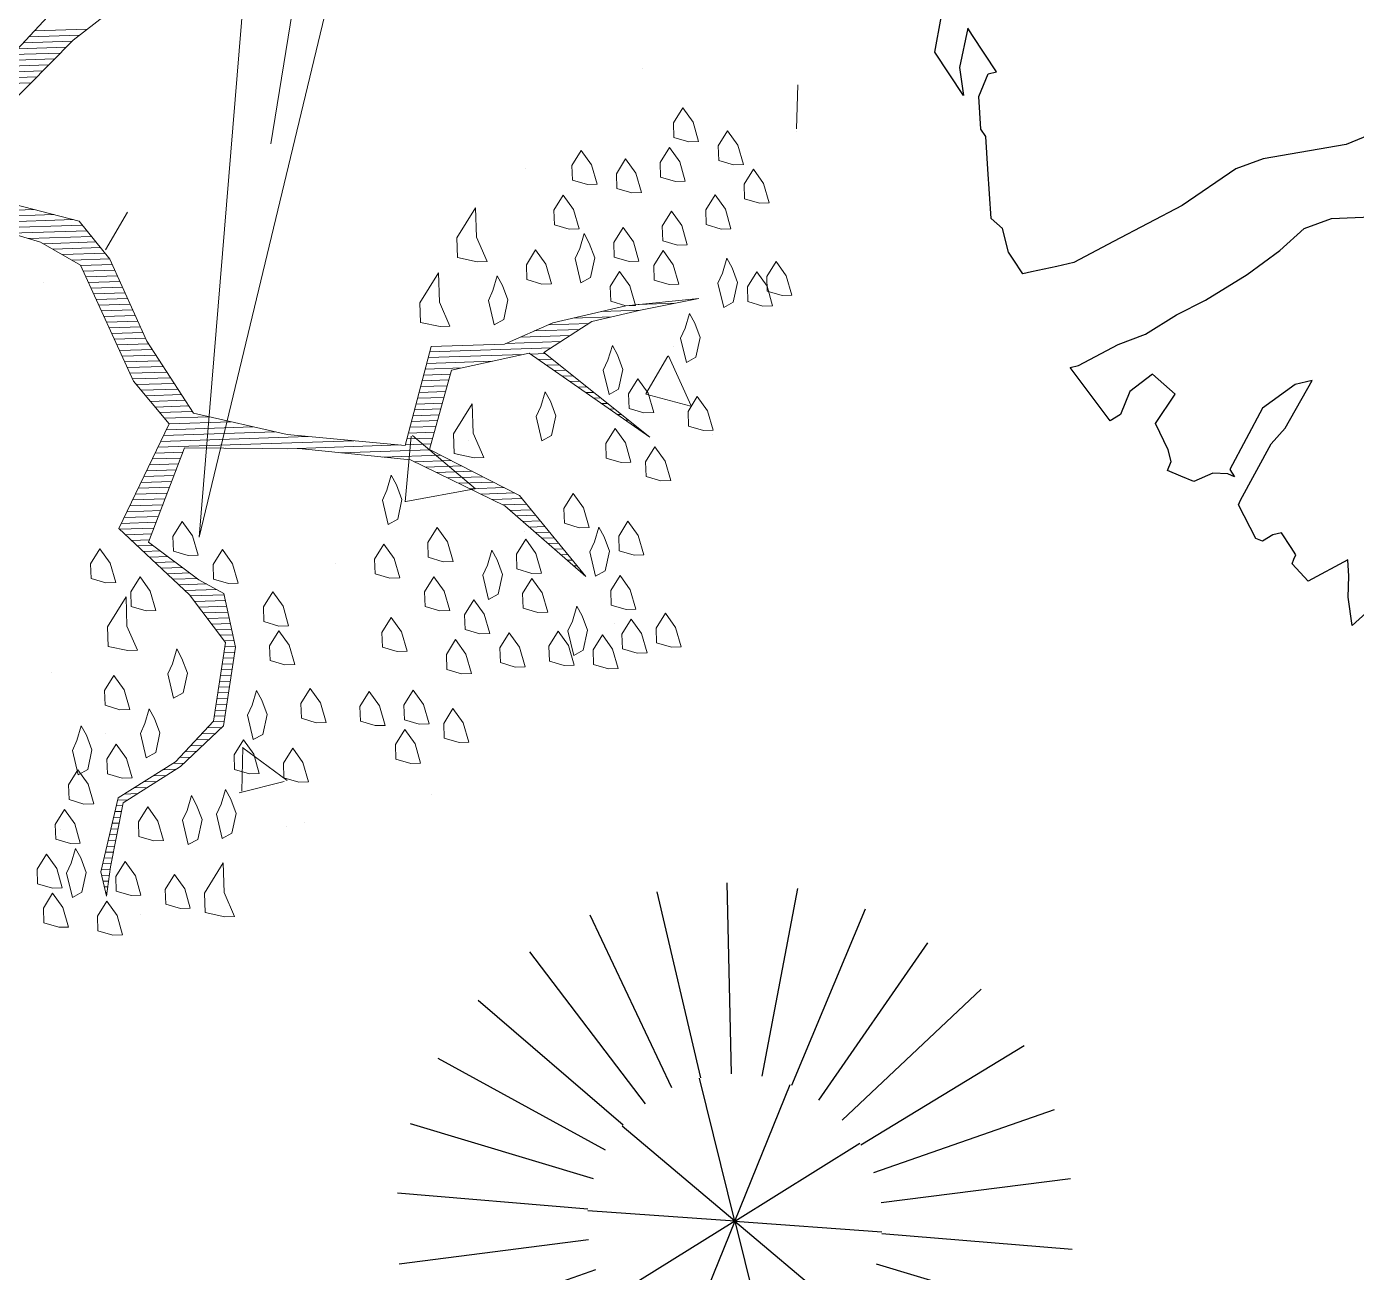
# Model space of a CAD drawing. Header units: millimetres. Extents: x 111 to 1506, y 14 to 566.
# Drawn here: x 212.937 to 214.544, y 114.618 to 116.123 of the extents above; entities that cross this region are included whole.
import ezdxf

# ---------------------------------------------------------------- set-up
doc = ezdxf.new("R2010")
doc.units = ezdxf.units.MM
doc.layers.add('ARBOLES', color=78, linetype='Continuous', lineweight=5)
doc.layers.add('Trees', color=82, linetype='Continuous', lineweight=0)
doc.layers.add('fer', color=8, linetype='Continuous')
doc.layers.add('FURN', color=253, linetype='Continuous')

# ---------------------------------------------------------------- blocks, each defined once
blk = doc.blocks.new('0Q62D')
at = {"color": 0, "linetype": 'ByBlock'}
for p, q in [((-0.05, 1.11), (0.07, 0.48)), ((-0.03, 0.53), (-0.05, 1.11)), ((-0.03, 0.96), (0.02, 0.52))]:
    blk.add_line(p, q, dxfattribs=at)
blk = doc.blocks.new('*E434321')
at = {"layer": 'Trees', "linetype": 'ByBlock', "xscale": -0.3276657665147431, "yscale": 0.3276657665147695, "zscale": 0.3276657665147513, "rotation": 77.65882791872079}
blk.add_blockref('0Q62D', (0.57083, -0.51709), dxfattribs=at)
blk = doc.blocks.new('*X16')
at = {"color": 0}
for p, q in [((17.9435, 16.75), (18.0355, 16.75)), ((17.9235, 16.73), (18.0084, 16.73)), ((17.9335, 16.74), (18.0217, 16.74)), ((17.9035, 16.71), (17.9873, 16.71)), ((17.9135, 16.72), (17.9979, 16.72)), ((17.8735, 16.68), (17.9556, 16.68)), ((17.8835, 16.69), (17.9662, 16.69)), ((17.8935, 16.7), (17.9768, 16.7)), ((17.8535, 16.66), (17.9345, 16.66)), ((17.8635, 16.67), (17.9451, 16.67)), ((17.6822, 16.43), (17.9666, 16.43)), ((17.6839, 16.44), (17.9326, 16.44)), ((17.8145, 16.42), (18.0006, 16.42)), ((17.8617, 16.41), (18.0157, 16.41)), ((17.8916, 16.4), (18.0232, 16.4)), ((17.9216, 16.39), (18.0307, 16.39)), ((17.9473, 16.38), (18.0382, 16.38)), ((17.9633, 16.37), (18.0457, 16.37)), ((17.9793, 16.36), (18.0532, 16.36)), ((17.9953, 16.35), (18.0607, 16.35)), ((18.0106, 16.34), (18.0651, 16.34)), ((18.0147, 16.33), (18.0692, 16.33)), ((18.0189, 16.32), (18.0733, 16.32)), ((18.0231, 16.31), (18.0774, 16.31)), ((18.0272, 16.3), (18.0816, 16.3)), ((18.0314, 16.29), (18.0857, 16.29)), ((18.0356, 16.28), (18.0898, 16.28)), ((18.0397, 16.27), (18.0939, 16.27)), ((18.0439, 16.26), (18.098, 16.26)), ((18.0481, 16.25), (18.1021, 16.25)), ((18.0522, 16.24), (18.1063, 16.24)), ((18.9759, 16.24), (19.0395, 16.24)), ((18.0564, 16.23), (18.1104, 16.23)), ((18.0606, 16.22), (18.1145, 16.22)), ((18.8615, 16.22), (18.9295, 16.22)), ((18.9115, 16.23), (18.9795, 16.23)), ((18.0647, 16.21), (18.1186, 16.21)), ((18.0689, 16.2), (18.1236, 16.2)), ((18.7941, 16.2), (18.873, 16.2)), ((18.8191, 16.21), (18.8896, 16.21)), ((18.0731, 16.19), (18.1296, 16.19)), ((18.0772, 16.18), (18.1356, 16.18)), ((18.0814, 16.17), (18.1416, 16.17)), ((18.6114, 16.17), (18.823, 16.17)), ((18.7441, 16.18), (18.8396, 16.18)), ((18.7691, 16.19), (18.8563, 16.19)), ((18.0856, 16.16), (18.1476, 16.16)), ((18.0897, 16.15), (18.1536, 16.15)), ((18.6054, 16.15), (18.7201, 16.15)), ((18.6084, 16.16), (18.7734, 16.16)), ((18.7869, 16.16), (18.812, 16.16)), ((18.8002, 16.15), (18.8237, 16.15)), ((18.0939, 16.14), (18.1596, 16.14)), ((18.1004, 16.13), (18.1656, 16.13)), ((18.5994, 16.13), (18.6461, 16.13)), ((18.6024, 16.14), (18.6667, 16.14)), ((18.8135, 16.14), (18.8354, 16.14)), ((18.8269, 16.13), (18.847, 16.13)), ((18.1082, 16.12), (18.1716, 16.12)), ((18.116, 16.11), (18.1776, 16.11)), ((18.5934, 16.11), (18.6398, 16.11)), ((18.5964, 16.12), (18.6429, 16.12)), ((18.8402, 16.12), (18.8587, 16.12)), ((18.8535, 16.11), (18.8704, 16.11)), ((18.1237, 16.1), (18.1836, 16.1)), ((18.1315, 16.09), (18.1896, 16.09)), ((18.1393, 16.08), (18.1956, 16.08)), ((18.5844, 16.08), (18.6304, 16.08)), ((18.5874, 16.09), (18.6336, 16.09)), ((18.5904, 16.1), (18.6367, 16.1)), ((18.8669, 16.1), (18.882, 16.1)), ((18.8802, 16.09), (18.8937, 16.09)), ((18.8935, 16.08), (18.9054, 16.08)), ((18.1471, 16.07), (18.2239, 16.07)), ((18.1549, 16.06), (18.2619, 16.06)), ((18.5784, 16.06), (18.6242, 16.06)), ((18.5814, 16.07), (18.6273, 16.07)), ((18.9069, 16.07), (18.917, 16.07)), ((18.9202, 16.06), (18.9287, 16.06)), ((18.1444, 16.04), (18.3379, 16.04)), ((18.1497, 16.05), (18.2999, 16.05)), ((18.5724, 16.04), (18.6179, 16.04)), ((18.5754, 16.05), (18.6211, 16.05)), ((18.9335, 16.05), (18.9404, 16.05)), ((18.9469, 16.04), (18.952, 16.04)), ((18.1287, 16.01), (18.1773, 16.01)), ((18.1339, 16.02), (18.4746, 16.02)), ((18.1392, 16.03), (18.3946, 16.03)), ((18.3591, 16.01), (18.5546, 16.01)), ((18.5634, 16.01), (18.6086, 16.01)), ((18.5664, 16.02), (18.6117, 16.02)), ((18.5694, 16.03), (18.6148, 16.03)), ((18.9602, 16.03), (18.9637, 16.03)), ((18.9735, 16.02), (18.9754, 16.02)), ((18.9869, 16.01), (18.987, 16.01)), ((18.1182, 15.99), (18.1688, 15.99)), ((18.1235, 16), (18.173, 16)), ((18.4501, 16), (18.6064, 16)), ((18.5234, 15.99), (18.6244, 15.99)), ((18.1077, 15.97), (18.1604, 15.97)), ((18.113, 15.98), (18.1646, 15.98)), ((18.5781, 15.98), (18.6424, 15.98)), ((18.5971, 15.97), (18.6604, 15.97)), ((18.092, 15.94), (18.1478, 15.94)), ((18.0973, 15.95), (18.152, 15.95)), ((18.1025, 15.96), (18.1562, 15.96)), ((18.6161, 15.96), (18.6784, 15.96)), ((18.6351, 15.95), (18.6964, 15.95)), ((18.6541, 15.94), (18.7144, 15.94)), ((18.0816, 15.92), (18.1394, 15.92)), ((18.0868, 15.93), (18.1436, 15.93)), ((18.6731, 15.93), (18.7324, 15.93)), ((18.6921, 15.92), (18.7504, 15.92)), ((18.0711, 15.9), (18.1309, 15.9)), ((18.0763, 15.91), (18.1351, 15.91)), ((18.7111, 15.91), (18.7628, 15.91)), ((18.7301, 15.9), (18.7704, 15.9)), ((18.0627, 15.88), (18.1225, 15.88)), ((18.0658, 15.89), (18.1267, 15.89)), ((18.0727, 15.87), (18.1183, 15.87)), ((18.7421, 15.89), (18.7781, 15.89)), ((18.7528, 15.88), (18.7857, 15.88)), ((18.7634, 15.87), (18.7934, 15.87)), ((18.0827, 15.86), (18.1141, 15.86)), ((18.0927, 15.85), (18.1197, 15.85)), ((18.7741, 15.86), (18.801, 15.86)), ((18.7848, 15.85), (18.8087, 15.85)), ((18.1027, 15.84), (18.1322, 15.84)), ((18.1127, 15.83), (18.1447, 15.83)), ((18.7954, 15.84), (18.8163, 15.84)), ((18.8061, 15.83), (18.824, 15.83)), ((18.1227, 15.82), (18.1572, 15.82)), ((18.1327, 15.81), (18.1697, 15.81)), ((18.1427, 15.8), (18.1822, 15.8)), ((18.8168, 15.82), (18.8316, 15.82)), ((18.8274, 15.81), (18.8393, 15.81)), ((18.8381, 15.8), (18.8469, 15.8)), ((18.1527, 15.79), (18.1947, 15.79)), ((18.1627, 15.78), (18.2105, 15.78)), ((18.8488, 15.79), (18.8545, 15.79)), ((18.8594, 15.78), (18.8622, 15.78)), ((18.1727, 15.77), (18.2271, 15.77)), ((18.182, 15.76), (18.2403, 15.76)), ((18.189, 15.75), (18.2422, 15.75)), ((18.196, 15.74), (18.244, 15.74)), ((18.203, 15.73), (18.2458, 15.73)), ((18.21, 15.72), (18.2476, 15.72)), ((18.217, 15.71), (18.2494, 15.71)), ((18.224, 15.7), (18.2512, 15.7)), ((18.231, 15.69), (18.2531, 15.69)), ((18.238, 15.68), (18.2549, 15.68)), ((18.2385, 15.67), (18.2567, 15.67)), ((18.2329, 15.64), (18.2515, 15.64)), ((18.2348, 15.65), (18.2534, 15.65)), ((18.2367, 15.66), (18.2553, 15.66)), ((18.2292, 15.62), (18.2478, 15.62)), ((18.231, 15.63), (18.2497, 15.63)), ((18.2254, 15.6), (18.244, 15.6)), ((18.2273, 15.61), (18.2459, 15.61)), ((18.2198, 15.57), (18.2384, 15.57)), ((18.2217, 15.58), (18.2403, 15.58)), ((18.2235, 15.59), (18.2422, 15.59)), ((18.216, 15.55), (18.2347, 15.55)), ((18.2179, 15.56), (18.2365, 15.56)), ((18.2032, 15.53), (18.2284, 15.53)), ((18.2132, 15.54), (18.2328, 15.54)), ((18.1732, 15.5), (18.1946, 15.5)), ((18.1832, 15.51), (18.2059, 15.51)), ((18.1932, 15.52), (18.2171, 15.52)), ((18.1532, 15.48), (18.1721, 15.48)), ((18.1632, 15.49), (18.1834, 15.49)), ((18.1238, 15.46), (18.1468, 15.46)), ((18.1409, 15.47), (18.1609, 15.47)), ((18.0895, 15.44), (18.1126, 15.44)), ((18.1066, 15.45), (18.1297, 15.45)), ((18.0433, 15.41), (18.0611, 15.41)), ((18.0552, 15.42), (18.0783, 15.42)), ((18.0723, 15.43), (18.0954, 15.43)), ((18.038, 15.39), (18.0493, 15.39)), ((18.0407, 15.4), (18.0516, 15.4)), ((18.0327, 15.37), (18.0447, 15.37)), ((18.0353, 15.38), (18.047, 15.38)), ((18.0247, 15.34), (18.0378, 15.34)), ((18.0273, 15.35), (18.0401, 15.35)), ((18.03, 15.36), (18.0424, 15.36)), ((18.0193, 15.32), (18.0332, 15.32)), ((18.022, 15.33), (18.0355, 15.33)), ((18.014, 15.3), (18.0286, 15.3)), ((18.0167, 15.31), (18.0309, 15.31)), ((18.0113, 15.29), (18.0265, 15.29)), ((18.0115, 15.28), (18.0249, 15.28)), ((18.0135, 15.27), (18.0232, 15.27)), ((18.0155, 15.26), (18.0215, 15.26)), ((18.0175, 15.25), (18.0199, 15.25))]:
    blk.add_line(p, q, dxfattribs=at)
blk = doc.blocks.new('E1E')
at = {"layer": 'ARBOLES', "ltscale": 0.2}
for p, q in [((94.9941, 59.1844), (94.9941, 59.1844)), ((95.1485, 59.1133), (95.1485, 59.1133)), ((94.8455, 58.9854), (94.8455, 58.9854)), ((94.8241, 58.9714), (94.8241, 58.9714)), ((94.928, 58.9668), (94.8733, 58.9268)), ((94.948, 58.9033), (94.9254, 58.9629)), ((95.1411, 58.9598), (95.1411, 58.9598)), ((94.9473, 58.9039), (94.8701, 58.9236)), ((95.2463, 58.9074), (95.2463, 58.9074)), ((94.6676, 58.8635), (94.6676, 58.8635)), ((94.9236, 58.6057), (94.9236, 58.6057)), ((94.5138, 58.5333), (94.5138, 58.5333)), ((95.1355, 58.5085), (95.1355, 58.5085)), ((94.8624, 58.4826), (94.7765, 58.4282)), ((94.8909, 58.3921), (94.8631, 58.4837)), ((95.013, 58.4632), (95.013, 58.4632)), ((95.2104, 58.4729), (95.2104, 58.4729)), ((94.6865, 58.4581), (94.6865, 58.4581)), ((94.8895, 58.3905), (94.7758, 58.4277)), ((95.4709, 58.3857), (95.4709, 58.3857)), ((94.811, 58.3666), (94.811, 58.3666)), ((94.8922, 58.3418), (94.8922, 58.3418)), ((95.3957, 58.2452), (95.4049, 58.3083)), ((94.4865, 58.2246), (94.4865, 58.2246)), ((94.5882, 58.1432), (94.5302, 58.1979)), ((94.5977, 58.207), (94.5304, 58.1986)), ((94.5888, 58.1437), (94.598, 58.2068)), ((94.7363, 58.1935), (94.7363, 58.1935)), ((94.5867, 58.1273), (94.5867, 58.1273)), ((94.8833, 57.9689), (94.8833, 57.9689)), ((94.5376, 57.7708), (94.5376, 57.7708)), ((94.5622, 57.7074), (94.5397, 57.767)), ((94.7808, 57.7703), (94.7808, 57.7703))]:
    blk.add_line(p, q, dxfattribs=at)
for points in [[(95.5861, 58.3417), (95.4965, 58.333), (95.43, 58.3423), (95.2954, 58.4695), (95.2238, 58.5077), (95.2346, 58.6762), (95.103, 58.7267), (95.0285, 58.7715), (95.0017, 58.8842), (95.0305, 58.9594), (95.0883, 59.0397), (95.0709, 59.1488), (95.0499, 59.1785), (95.0608, 59.1365), (95.0789, 59.0433), (95.0211, 58.963), (94.9858, 58.8849), (95.0126, 58.7722), (95.0574, 58.7064), (95.0987, 58.7014), (95.1869, 58.6783), (95.1899, 58.5316), (95.0309, 58.4686), (94.8791, 58.4244), (94.7266, 58.4344), (94.579, 58.4856), (94.7128, 58.4127), (94.8589, 58.3998), (94.8727, 58.2812), (94.7773, 58.2154), (94.5691, 58.2629), (94.7578, 58.2067), (94.7101, 58.1387), (94.6509, 58.0967), (94.5786, 58.049), (94.6733, 58.0989), (94.7622, 58.1619), (94.8156, 58.2168), (94.9132, 58.2603), (94.8943, 58.4077), (95.0591, 58.4577), (95.1971, 58.4802), (95.2991, 58.4087), (95.3939, 58.3185), (95.4561, 58.2838), (95.5811, 58.3005)], [(95.6347, 58.2152), (95.5632, 58.0431), (95.4838, 57.9065)], [(95.6102, 58.0251), (95.6715, 58.1849)]]:
    blk.add_lwpolyline(points, dxfattribs=at)
for points in [[(95.0975, 59.2464), (95.1199, 59.2486), (95.1286, 59.2291), (95.1243, 59.2038), (95.1026, 59.2175), (95.0845, 59.2407)], [(95.0202, 59.2276), (95.0426, 59.2298), (95.0513, 59.2103), (95.047, 59.185), (95.0253, 59.1987), (95.0072, 59.2218)], [(95.1157, 59.1532), (95.1164, 59.1691), (95.0954, 59.1987), (95.0853, 59.1864), (95.0904, 59.1575), (95.1056, 59.1409), (95.1179, 59.1308)], [(95.1272, 59.1973), (95.1496, 59.1995), (95.1583, 59.18), (95.154, 59.1547), (95.1323, 59.1684), (95.1142, 59.1915)], [(95.0174, 59.164), (95.0398, 59.1662), (95.0485, 59.1467), (95.0441, 59.1213), (95.0224, 59.1351), (95.0044, 59.1582)], [(94.8793, 59.1415), (94.9082, 59.1466), (94.9198, 59.1205), (94.9112, 59.0699), (94.8938, 59.109), (94.8663, 59.1357)], [(94.9436, 59.1545), (94.966, 59.1567), (94.9747, 59.1372), (94.9704, 59.1119), (94.9487, 59.1256), (94.9306, 59.1487)], [(95.1273, 59.1272), (95.1497, 59.1294), (95.1584, 59.1099), (95.154, 59.0846), (95.1323, 59.0983), (95.1143, 59.1214)], [(94.9885, 59.0187), (94.9893, 59.0346), (94.9683, 59.0642), (94.9582, 59.0519), (94.9632, 59.023), (94.9784, 59.0064), (94.9907, 58.9963)], [(95.0167, 59.078), (95.0391, 59.0801), (95.0478, 59.0606), (95.0435, 59.0353), (95.0218, 59.049), (95.0037, 59.0722)], [(95.1309, 59.0665), (95.1533, 59.0687), (95.162, 59.0491), (95.1577, 59.0238), (95.136, 59.0376), (95.1179, 59.0607)], [(94.9459, 58.9919), (94.9466, 59.0078), (94.9256, 59.0374), (94.9155, 59.0251), (94.9206, 58.9962), (94.9358, 58.9796), (94.9481, 58.9695)], [(95.1751, 58.9848), (95.1758, 59.0007), (95.1548, 59.0303), (95.1447, 59.018), (95.1498, 58.9891), (95.165, 58.9725), (95.1773, 58.9624)], [(95.0934, 59.0108), (95.1158, 59.013), (95.1245, 58.9935), (95.1201, 58.9681), (95.0985, 58.9819), (95.0804, 59.005)], [(95.0927, 58.9248), (95.0934, 58.9407), (95.0724, 58.9703), (95.0623, 58.958), (95.0674, 58.9291), (95.0826, 58.9125), (95.0949, 58.9023)], [(94.9243, 58.9355), (94.9467, 58.9377), (94.9554, 58.9182), (94.951, 58.8928), (94.9294, 58.9066), (94.9113, 58.9297)], [(94.8534, 58.9195), (94.8758, 58.9217), (94.8845, 58.9022), (94.8802, 58.8769), (94.8585, 58.8906), (94.8404, 58.9137)], [(95.1339, 58.9197), (95.1563, 58.9219), (95.165, 58.9024), (95.1607, 58.8771), (95.139, 58.8908), (95.1209, 58.9139)], [(94.9583, 58.8415), (94.959, 58.8574), (94.938, 58.8871), (94.9279, 58.8748), (94.933, 58.8458), (94.9482, 58.8292), (94.9605, 58.8191)], [(95.0884, 58.8293), (95.0892, 58.8452), (95.0682, 58.8749), (95.0581, 58.8626), (95.0631, 58.8336), (95.0783, 58.817), (95.0906, 58.8069)], [(94.7125, 58.8334), (94.7349, 58.8356), (94.7436, 58.8161), (94.7393, 58.7908), (94.7176, 58.8045), (94.6995, 58.8276)], [(94.8622, 58.8299), (94.8846, 58.8321), (94.8933, 58.8126), (94.889, 58.7873), (94.8673, 58.801), (94.8492, 58.8241)], [(95.1557, 58.8359), (95.1846, 58.841), (95.1962, 58.8149), (95.1875, 58.7643), (95.1701, 58.8034), (95.1427, 58.8301)], [(94.7812, 58.8016), (94.8036, 58.8038), (94.8123, 58.7843), (94.808, 58.759), (94.7863, 58.7727), (94.7682, 58.7959)], [(94.6591, 58.7784), (94.6815, 58.7806), (94.6902, 58.7611), (94.6859, 58.7358), (94.6642, 58.7495), (94.6461, 58.7726)], [(94.7227, 58.7756), (94.7451, 58.7778), (94.7538, 58.7583), (94.7495, 58.7329), (94.7278, 58.7467), (94.7097, 58.7698)], [(94.936, 58.7692), (94.9584, 58.7714), (94.9671, 58.7519), (94.9627, 58.7266), (94.941, 58.7403), (94.9229, 58.7634)], [(95.1528, 58.7723), (95.1752, 58.7744), (95.1839, 58.7549), (95.1796, 58.7296), (95.1579, 58.7434), (95.1398, 58.7665)], [(95.2222, 58.7564), (95.2446, 58.7586), (95.2533, 58.7391), (95.249, 58.7138), (95.2273, 58.7275), (95.2092, 58.7506)], [(94.9656, 58.7201), (94.988, 58.7223), (94.9967, 58.7028), (94.9924, 58.6775), (94.9707, 58.6912), (94.9526, 58.7143)], [(94.6931, 58.6845), (94.7155, 58.6867), (94.7242, 58.6671), (94.7199, 58.6418), (94.6982, 58.6556), (94.6801, 58.6787)], [(94.7922, 58.6896), (94.8146, 58.6918), (94.8233, 58.6723), (94.8189, 58.647), (94.7972, 58.6607), (94.7791, 58.6838)], [(95.0567, 58.6905), (95.0791, 58.6927), (95.0878, 58.6732), (95.0835, 58.6479), (95.0618, 58.6616), (95.0437, 58.6847)], [(95.1261, 58.6747), (95.1485, 58.6768), (95.1572, 58.6573), (95.1529, 58.632), (95.1312, 58.6457), (95.1131, 58.6689)], [(94.6245, 58.6461), (94.6469, 58.6483), (94.6556, 58.6288), (94.6513, 58.6035), (94.6296, 58.6172), (94.6115, 58.6403)], [(94.5594, 58.6172), (94.5818, 58.6193), (94.5905, 58.5998), (94.5862, 58.5745), (94.5645, 58.5882), (94.5464, 58.6114)], [(94.6903, 58.6209), (94.7127, 58.623), (94.7214, 58.6035), (94.7171, 58.5782), (94.6954, 58.5919), (94.6773, 58.6151)], [(94.498, 58.5976), (94.5204, 58.5998), (94.5291, 58.5803), (94.5248, 58.555), (94.5031, 58.5687), (94.485, 58.5918)], [(94.5725, 58.5528), (94.5732, 58.5687), (94.5522, 58.5984), (94.5421, 58.5861), (94.5472, 58.5571), (94.5624, 58.5405), (94.5747, 58.5304)], [(94.7568, 58.6115), (94.7792, 58.6137), (94.7879, 58.5942), (94.7836, 58.5689), (94.7619, 58.5826), (94.7438, 58.6057)], [(94.8421, 58.5949), (94.8645, 58.5971), (94.8732, 58.5776), (94.8689, 58.5523), (94.8472, 58.566), (94.8291, 58.5891)], [(94.4677, 58.5607), (94.4901, 58.5629), (94.4988, 58.5434), (94.4944, 58.5181), (94.4728, 58.5318), (94.4547, 58.5549)], [(94.6238, 58.5601), (94.6462, 58.5623), (94.6549, 58.5428), (94.6506, 58.5175), (94.6289, 58.5312), (94.6108, 58.5543)], [(94.7178, 58.524), (94.7185, 58.5399), (94.6975, 58.5695), (94.6874, 58.5572), (94.6925, 58.5283), (94.7077, 58.5117), (94.72, 58.5016)], [(94.7792, 58.5436), (94.8017, 58.5458), (94.8103, 58.5262), (94.806, 58.5009), (94.7843, 58.5147), (94.7662, 58.5378)], [(94.425, 58.5339), (94.4474, 58.5361), (94.4561, 58.5166), (94.4518, 58.4913), (94.4301, 58.505), (94.412, 58.5281)], [(94.8942, 58.4779), (94.8949, 58.4938), (94.874, 58.5234), (94.8638, 58.5111), (94.8689, 58.4822), (94.8841, 58.4656), (94.8964, 58.4555)], [(94.5067, 58.508), (94.5292, 58.5101), (94.5378, 58.4906), (94.5335, 58.4653), (94.5118, 58.479), (94.4937, 58.5022)], [(94.6535, 58.511), (94.6759, 58.5131), (94.6846, 58.4936), (94.6803, 58.4683), (94.6586, 58.482), (94.6405, 58.5052)], [(94.5863, 58.4343), (94.587, 58.4502), (94.566, 58.4798), (94.5559, 58.4675), (94.561, 58.4386), (94.5762, 58.422), (94.5885, 58.4119)], [(94.5256, 58.4306), (94.548, 58.4328), (94.5567, 58.4133), (94.5524, 58.388), (94.5307, 58.4017), (94.5126, 58.4248)], [(94.6145, 58.4235), (94.6369, 58.4256), (94.6456, 58.4061), (94.6413, 58.3808), (94.6196, 58.3945), (94.6015, 58.4177)], [(94.7945, 58.3867), (94.8235, 58.3918), (94.835, 58.3658), (94.8264, 58.3152), (94.809, 58.3542), (94.7815, 58.3809)], [(94.7324, 58.2811), (94.7332, 58.297), (94.7122, 58.3267), (94.7021, 58.3144), (94.7071, 58.2854), (94.7223, 58.2688), (94.7346, 58.2587)], [(94.53, 58.3157), (94.5524, 58.3179), (94.5611, 58.2984), (94.5568, 58.2731), (94.5351, 58.2868), (94.517, 58.3099)], [(94.5936, 58.3128), (94.616, 58.315), (94.6247, 58.2955), (94.6204, 58.2702), (94.5987, 58.2839), (94.5806, 58.307)], [(94.5901, 58.2333), (94.6125, 58.2355), (94.6212, 58.216), (94.6168, 58.1907), (94.5952, 58.2044), (94.5771, 58.2275)], [(94.9118, 58.2285), (94.9407, 58.2336), (94.9523, 58.2075), (94.9436, 58.1569), (94.9262, 58.196), (94.8988, 58.2227)], [(94.5004, 58.2246), (94.5228, 58.2268), (94.5315, 58.2072), (94.5272, 58.1819), (94.5055, 58.1957), (94.4874, 58.2188)], [(94.6675, 58.182), (94.6682, 58.1979), (94.6472, 58.2276), (94.6371, 58.2153), (94.6422, 58.1864), (94.6573, 58.1697), (94.6696, 58.1596)], [(94.8605, 58.1511), (94.8612, 58.167), (94.8402, 58.1966), (94.8301, 58.1843), (94.8352, 58.1554), (94.8504, 58.1388), (94.8627, 58.1287)], [(94.5808, 58.0967), (94.5815, 58.1126), (94.5605, 58.1422), (94.5504, 58.1299), (94.5555, 58.101), (94.5707, 58.0844), (94.583, 58.0743)], [(94.7983, 58.1156), (94.8208, 58.1178), (94.8294, 58.0983), (94.8251, 58.073), (94.8034, 58.0867), (94.7853, 58.1098)], [(94.8974, 58.1208), (94.9263, 58.1258), (94.9379, 58.0998), (94.9292, 58.0492), (94.9119, 58.0882), (94.8844, 58.115)], [(94.6733, 58.0989), (94.6957, 58.1011), (94.7044, 58.0816), (94.7001, 58.0563), (94.6784, 58.07), (94.6603, 58.0931)], [(94.7666, 58.0469), (94.7673, 58.0628), (94.7463, 58.0925), (94.7362, 58.0802), (94.7413, 58.0512), (94.7565, 58.0346), (94.7688, 58.0245)], [(94.5606, 58.002), (94.5613, 58.0179), (94.5403, 58.0475), (94.5302, 58.0352), (94.5353, 58.0063), (94.5505, 57.9897), (94.5628, 57.9796)], [(94.6263, 58.0468), (94.6488, 58.049), (94.6574, 58.0295), (94.6531, 58.0042), (94.6314, 58.0179), (94.6133, 58.041)], [(94.6929, 58.0375), (94.7153, 58.0397), (94.724, 58.0202), (94.7196, 57.9948), (94.6979, 58.0086), (94.6799, 58.0317)], [(94.4883, 58.0243), (94.5107, 58.0265), (94.5194, 58.007), (94.5151, 57.9817), (94.4934, 57.9954), (94.4753, 58.0185)], [(94.7912, 58.0267), (94.8136, 58.0289), (94.8223, 58.0094), (94.818, 57.9841), (94.7963, 57.9978), (94.7782, 58.0209)], [(94.4681, 57.9997), (94.4905, 58.0019), (94.4992, 57.9824), (94.4948, 57.9571), (94.4732, 57.9708), (94.4551, 57.9939)], [(94.6365, 57.989), (94.6589, 57.9912), (94.6676, 57.9717), (94.6633, 57.9464), (94.6416, 57.9601), (94.6235, 57.9832)], [(94.5867, 57.9434), (94.6091, 57.9456), (94.6178, 57.9261), (94.6134, 57.9008), (94.5917, 57.9145), (94.5737, 57.9376)], [(94.7269, 57.9435), (94.7493, 57.9457), (94.758, 57.9262), (94.7537, 57.9009), (94.732, 57.9146), (94.7139, 57.9377)], [(94.7912, 57.9566), (94.8136, 57.9588), (94.8223, 57.9393), (94.818, 57.914), (94.7963, 57.9277), (94.7782, 57.9508)], [(94.6742, 57.9045), (94.6966, 57.9066), (94.7053, 57.8871), (94.7009, 57.8618), (94.6792, 57.8755), (94.6612, 57.8987)], [(94.5491, 57.8877), (94.5715, 57.8899), (94.5802, 57.8704), (94.5759, 57.8451), (94.5542, 57.8588), (94.5361, 57.8819)], [(94.6048, 57.8502), (94.6272, 57.8524), (94.6359, 57.8329), (94.6316, 57.8076), (94.6099, 57.8213), (94.5918, 57.8444)], [(94.6778, 57.8437), (94.7002, 57.8459), (94.7089, 57.8264), (94.7046, 57.8011), (94.6829, 57.8148), (94.6648, 57.8379)]]:
    blk.add_lwpolyline(points, close=True, dxfattribs=at)
at = {"layer": 'ARBOLES', "ltscale": 0.2, "xscale": 0.8372139817761642, "yscale": 0.8372139817761642, "zscale": 0.8372139817761642, "rotation": 204.0028523145856}
blk.add_blockref('*X16', (103.6395, 76.9735), dxfattribs=at)
blk = doc.blocks.new('tr')
at = {"layer": 'fer', "color": 97}
for p, q in [((1379.6277, 205.7815), (1379.6634, 205.7642)), ((1379.6277, 205.7815), (1379.6634, 205.7642)), ((1379.6634, 205.7642), (1379.6337, 205.7468)), ((1379.6634, 205.7642), (1379.6337, 205.7468)), ((1379.6634, 205.7642), (1379.6634, 205.7642)), ((1379.6634, 205.7642), (1379.6634, 205.7642)), ((1379.6337, 205.7468), (1379.6099, 205.7382)), ((1379.6337, 205.7468), (1379.6099, 205.7382)), ((1379.6099, 205.7382), (1379.592, 205.7295)), ((1379.6099, 205.7382), (1379.592, 205.7295)), ((1379.592, 205.7295), (1379.6337, 205.6948)), ((1379.592, 205.7295), (1379.6337, 205.6948)), ((1379.6337, 205.6948), (1379.6218, 205.6688)), ((1379.6337, 205.6948), (1379.6218, 205.6688)), ((1379.6337, 205.6948), (1379.6337, 205.6948)), ((1379.6337, 205.6948), (1379.6337, 205.6948)), ((1379.6099, 205.6688), (1379.6039, 205.6602)), ((1379.6099, 205.6688), (1379.6039, 205.6602)), ((1379.6158, 205.6688), (1379.6099, 205.6688)), ((1379.6158, 205.6688), (1379.6099, 205.6688)), ((1379.6218, 205.6688), (1379.6158, 205.6688)), ((1379.6218, 205.6688), (1379.6158, 205.6688)), ((1379.6039, 205.6602), (1379.592, 205.6429)), ((1379.6039, 205.6602), (1379.592, 205.6429)), ((1379.592, 205.6429), (1379.598, 205.6342)), ((1379.592, 205.6429), (1379.598, 205.6342)), ((1379.598, 205.6342), (1379.6099, 205.6255)), ((1379.598, 205.6342), (1379.6099, 205.6255)), ((1379.0505, 205.6169), (1379.1278, 205.5389)), ((1379.0505, 205.6169), (1379.1278, 205.5389)), ((1379.6099, 205.6169), (1379.5801, 205.5822)), ((1379.6099, 205.6169), (1379.5801, 205.5822)), ((1379.6099, 205.6255), (1379.6099, 205.6169)), ((1379.6099, 205.6255), (1379.6099, 205.6169)), ((1379.2171, 205.5562), (1379.1933, 205.6082)), ((1379.2171, 205.5562), (1379.1933, 205.6082)), ((1379.4075, 205.6082), (1379.4194, 205.5909)), ((1379.473, 205.5995), (1379.4075, 205.6082)), ((1379.4075, 205.6082), (1379.4194, 205.5909)), ((1379.473, 205.5995), (1379.4075, 205.6082)), ((1379.4968, 205.5909), (1379.473, 205.5995)), ((1379.4968, 205.5909), (1379.473, 205.5995)), ((1379.4194, 205.5909), (1379.4611, 205.5649)), ((1379.4194, 205.5909), (1379.4611, 205.5649)), ((1379.5741, 205.5822), (1379.4968, 205.5909)), ((1379.5741, 205.5822), (1379.4968, 205.5909)), ((1379.5801, 205.5822), (1379.5741, 205.5822)), ((1379.5801, 205.5822), (1379.5741, 205.5822)), ((1379.2409, 205.5302), (1379.2171, 205.5562)), ((1379.2409, 205.5302), (1379.2171, 205.5562)), ((1379.4611, 205.5649), (1379.5444, 205.5562)), ((1379.4611, 205.5649), (1379.5444, 205.5562)), ((1379.5444, 205.5562), (1379.5503, 205.5649)), ((1379.5444, 205.5562), (1379.5503, 205.5649)), ((1379.5503, 205.5649), (1379.5503, 205.5562)), ((1379.5503, 205.5649), (1379.5503, 205.5562)), ((1379.5503, 205.5562), (1379.5563, 205.5389)), ((1379.5503, 205.5562), (1379.5563, 205.5389)), ((1379.1278, 205.5389), (1379.1814, 205.4522)), ((1379.1278, 205.5389), (1379.1814, 205.4522)), ((1379.5563, 205.5389), (1379.5741, 205.5215)), ((1379.5563, 205.5389), (1379.5741, 205.5215)), ((1379.2766, 205.5129), (1379.2409, 205.5302)), ((1379.2766, 205.5129), (1379.2409, 205.5302)), ((1379.5741, 205.5215), (1379.5741, 205.5042)), ((1379.5741, 205.5215), (1379.5741, 205.5042)), ((1379.3182, 205.4869), (1379.2766, 205.5129)), ((1379.3182, 205.4869), (1379.2766, 205.5129)), ((1379.5741, 205.5042), (1379.5741, 205.4869)), ((1379.5741, 205.5042), (1379.5741, 205.4869)), ((1379.3659, 205.4522), (1379.3182, 205.4869)), ((1379.3659, 205.4522), (1379.3182, 205.4869)), ((1379.5622, 205.4869), (1379.5503, 205.4782)), ((1379.5622, 205.4869), (1379.5503, 205.4782)), ((1379.5741, 205.4869), (1379.5622, 205.4869)), ((1379.5741, 205.4869), (1379.5622, 205.4869)), ((1379.5503, 205.4782), (1379.5265, 205.4522)), ((1379.5503, 205.4782), (1379.5265, 205.4522)), ((1379.5503, 205.4782), (1379.5503, 205.4782)), ((1379.5503, 205.4782), (1379.5503, 205.4782)), ((1379.4849, 205.4609), (1379.473, 205.4262)), ((1379.4849, 205.4609), (1379.473, 205.4262)), ((1379.5265, 205.4522), (1379.4849, 205.4609)), ((1379.5265, 205.4522), (1379.4849, 205.4609)), ((1379.1814, 205.4522), (1379.2052, 205.4262)), ((1379.1814, 205.4522), (1379.2052, 205.4262)), ((1379.3956, 205.4262), (1379.3659, 205.4522)), ((1379.3956, 205.4262), (1379.3659, 205.4522)), ((1379.2052, 205.4262), (1379.2706, 205.3829)), ((1379.2052, 205.4262), (1379.2706, 205.3829)), ((1379.4313, 205.4002), (1379.3956, 205.4262)), ((1379.4313, 205.4002), (1379.3956, 205.4262)), ((1379.473, 205.4262), (1379.5027, 205.4089)), ((1379.473, 205.4262), (1379.5027, 205.4089)), ((1379.5027, 205.4089), (1379.5325, 205.4089)), ((1379.5027, 205.4089), (1379.5325, 205.4089)), ((1379.5325, 205.4089), (1379.5444, 205.4002)), ((1379.5325, 205.4089), (1379.5444, 205.4002)), ((1379.4551, 205.3742), (1379.4313, 205.4002)), ((1379.4551, 205.3742), (1379.4313, 205.4002)), ((1379.5444, 205.4002), (1379.5027, 205.3309)), ((1379.5444, 205.4002), (1379.5027, 205.3309)), ((1379.2706, 205.3829), (1379.3421, 205.3222)), ((1379.2706, 205.3829), (1379.3421, 205.3222)), ((1379.4968, 205.3396), (1379.4551, 205.3742)), ((1379.4968, 205.3396), (1379.4551, 205.3742)), ((1379.5027, 205.3309), (1379.4968, 205.3396)), ((1379.5027, 205.3309), (1379.4968, 205.3396)), ((1379.3421, 205.3222), (1379.3837, 205.2876)), ((1379.3421, 205.3222), (1379.3837, 205.2876)), ((1379.3837, 205.2876), (1379.3956, 205.2702)), ((1379.3837, 205.2876), (1379.3956, 205.2702)), ((1379.3956, 205.2702), (1379.4135, 205.2442)), ((1379.3956, 205.2702), (1379.4135, 205.2442)), ((1379.4135, 205.2442), (1379.4194, 205.2356)), ((1379.4135, 205.2442), (1379.4135, 205.2442)), ((1379.4135, 205.2442), (1379.4194, 205.2356)), ((1379.4135, 205.2442), (1379.4135, 205.2442)), ((1379.4194, 205.2356), (1379.4075, 205.2182)), ((1379.4194, 205.2356), (1379.4075, 205.2182)), ((1379.4075, 205.2182), (1379.4016, 205.2096)), ((1379.4075, 205.2182), (1379.4016, 205.2096)), ((1379.4016, 205.2096), (1379.3778, 205.1922)), ((1379.4016, 205.2096), (1379.3778, 205.1922)), ((1379.3778, 205.1922), (1379.3718, 205.1749)), ((1379.3778, 205.1922), (1379.3718, 205.1749)), ((1379.3778, 205.1922), (1379.3778, 205.1922)), ((1379.3778, 205.1922), (1379.3778, 205.1922)), ((1379.3778, 205.1922), (1379.3778, 205.1922)), ((1379.3778, 205.1922), (1379.3778, 205.1922)), ((1379.3718, 205.1749), (1379.3182, 205.1489)), ((1379.3718, 205.1749), (1379.3182, 205.1489)), ((1379.3182, 205.1489), (1379.2825, 205.1316)), ((1379.3182, 205.1489), (1379.2825, 205.1316)), ((1379.3182, 205.1489), (1379.3182, 205.1489)), ((1379.3182, 205.1489), (1379.3182, 205.1489)), ((1379.2825, 205.1316), (1379.2766, 205.1229)), ((1379.2825, 205.1316), (1379.2766, 205.1229)), ((1379.2766, 205.1229), (1379.2409, 205.1056)), ((1379.2766, 205.1229), (1379.2409, 205.1056)), ((1379.2052, 205.1142), (1379.1754, 205.0709)), ((1379.2052, 205.1142), (1379.1754, 205.0709)), ((1379.2111, 205.1056), (1379.2052, 205.1142)), ((1379.2111, 205.1056), (1379.2052, 205.1142)), ((1379.2409, 205.1056), (1379.2111, 205.1056)), ((1379.2409, 205.1056), (1379.2111, 205.1056)), ((1379.2468, 205.0882), (1379.2111, 205.0363)), ((1379.2468, 205.0882), (1379.2111, 205.0363)), ((1379.2171, 205.0709), (1379.2468, 205.0882)), ((1379.2171, 205.0709), (1379.2468, 205.0882)), ((1379.1695, 205.0622), (1379.2171, 205.0709)), ((1379.1754, 205.0709), (1379.1695, 205.0622)), ((1379.1695, 205.0622), (1379.2171, 205.0709)), ((1379.1754, 205.0709), (1379.1695, 205.0622)), ((1379.2111, 205.0363), (1379.1695, 205.0276)), ((1379.2111, 205.0363), (1379.1695, 205.0276))]:
    blk.add_line(p, q, dxfattribs=at)
blk = doc.blocks.new('abri')
at = {"layer": 'FURN'}
for p, q in [((1540.6274, 14.7628), (1540.601, 15.0437)), ((1540.5827, 14.7538), (1540.4986, 15.0232)), ((1540.5409, 14.7357), (1540.4026, 14.9817)), ((1540.5038, 14.7094), (1540.3173, 14.9212)), ((1540.473, 14.6759), (1540.2465, 14.8443)), ((1540.4498, 14.6367), (1540.1932, 14.7544)), ((1540.4352, 14.5936), (1540.1598, 14.6554)), ((1540.4299, 14.5484), (1540.1477, 14.5515)), ((1540.4342, 14.503), (1540.1575, 14.4475)), ((1540.4478, 14.4596), (1540.1887, 14.3477)), ((1540.4701, 14.4199), (1540.2399, 14.2566)), ((1540.5002, 14.3857), (1540.309, 14.1781)), ((1540.7916, 14.3824), (1540.9781, 14.1706)), ((1540.5367, 14.3585), (1540.3928, 14.1157)), ((1540.5781, 14.3396), (1540.4879, 14.0722)), ((1540.7545, 14.3561), (1540.8928, 14.1101)), ((1540.6225, 14.3296), (1540.5898, 14.0493)), ((1540.668, 14.3291), (1540.6944, 14.0481)), ((1540.7127, 14.338), (1540.7969, 14.0687))]:
    blk.add_line(p, q, dxfattribs=at)
at = {"layer": 'FURN', "color": 62}
for q in [(1540.5804, 14.753), (1540.715, 14.753), (1540.4715, 14.6739), (1540.8239, 14.6739), (1540.4299, 14.5459), (1540.4715, 14.4179), (1540.5804, 14.3388), (1540.8655, 14.5459), (1540.715, 14.3388), (1540.8239, 14.4179)]:
    blk.add_line((1540.6477, 14.5459), q, dxfattribs=at)

msp = doc.modelspace()

# ---------------------------------------------------------------- block references
at = {"lineweight": 100, "rotation": 247.9147716791316}
msp.add_blockref('tr', (542.60604, 1471.1953), dxfattribs=at)
at = {"lineweight": 100, "xscale": 0.8182511777390739, "yscale": 0.8182511777390739, "zscale": 0.8182511777390739, "rotation": 247.9147716791316}
msp.add_blockref('abri', (676.74498, 1287.29294), dxfattribs=at)
at = {"layer": 'ARBOLES', "color": 0, "xscale": 0.8310831642732954, "yscale": 0.8310831642732954, "zscale": 0.8310831642732954, "rotation": 157.9147716791316}
msp.add_blockref('E1E', (304.72362, 130.94496), dxfattribs=at)
at = {"layer": 'Trees', "xscale": 9.742862912486911, "yscale": 9.742862912486911, "zscale": 9.742862912486911, "rotation": 99.61477346508465}
msp.add_blockref('*E434321', (209.43525, 112.71339), dxfattribs=at)

doc.saveas('drawing.dxf')
